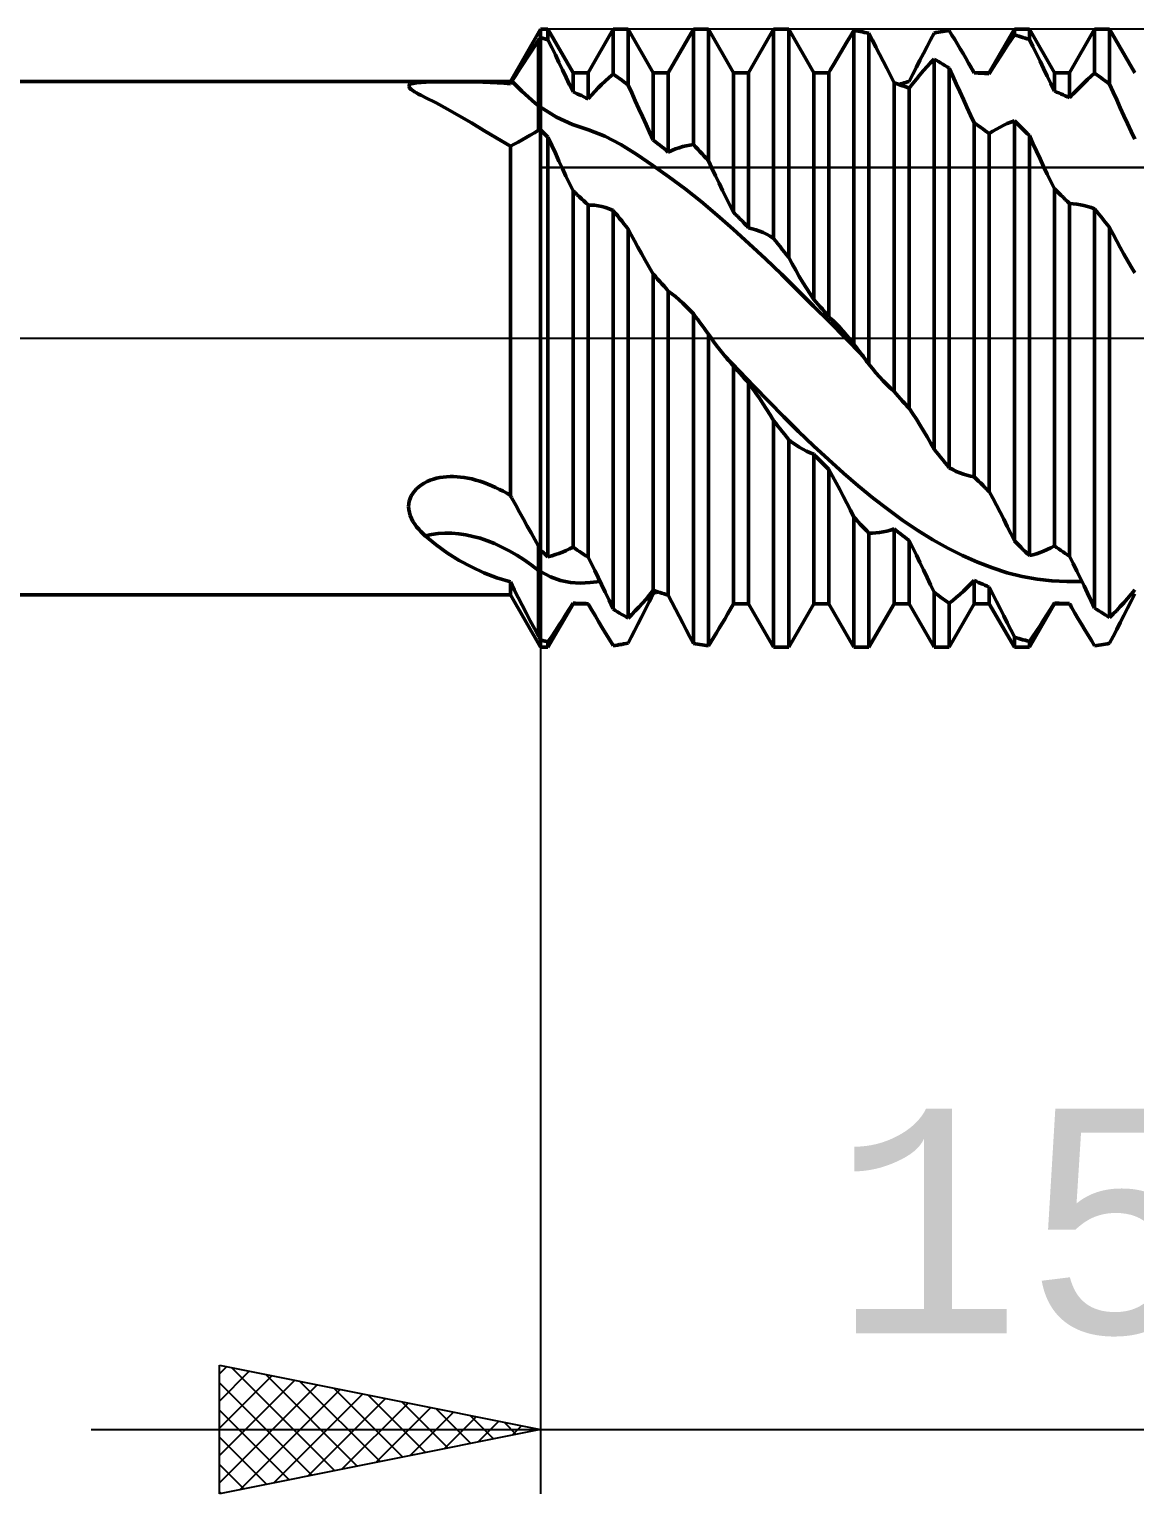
# Model space of a CAD drawing. Header units: millimetres. Extents: x -91 to 129, y -52 to 74.
# Drawn here: x 26.04 to 43.26, y -18 to 4.81 of the extents above; entities that cross this region are included whole.
import ezdxf
from ezdxf.enums import TextEntityAlignment as Align

# ---------------------------------------------------------------- set-up
doc = ezdxf.new("R2010")
doc.units = ezdxf.units.MM
doc.header["$LTSCALE"] = 7.4
doc.linetypes.add('LONGDASH_DASH', pattern=[0.85, 0.4, -0.2, 0.05, -0.2])
for name, color, linetype in [('1', 4, 'CONTINUOUS'), ('2', 7, 'CONTINUOUS'), ('4', 2, 'LONGDASH_DASH'), ('CUT', 1, 'CONTINUOUS'), ('NOCUT', 7, 'CONTINUOUS'), ('SK4', 2, 'LONGDASH_DASH')]:
    doc.layers.add(name, color=color, linetype=linetype)
doc.styles.get("Standard").update_dxf_attribs({"font": 'Monospac821 BT'})

msp = doc.modelspace()

# ---------------------------------------------------------------- linework, layer by layer
at = {"layer": '1', "color": 4, "linetype": 'CONTINUOUS', "lineweight": 50}
for p, q in [((33.531, 4), (34, 4.812)), ((34, 4.812), (34.117, 4.812)), ((34, 4.683), (34, 4.812)), ((34, 4.683), (34, 4.812)), ((34.508, 4.136), (34.117, 4.812)), ((34.117, 4.647), (34.117, 4.812)), ((34.742, 4.136), (35.133, 4.812)), ((35.133, 4.812), (35.367, 4.812)), ((35.133, 4.114), (35.133, 4.812)), ((35.758, 4.136), (35.367, 4.812)), ((35.367, 3.943), (35.367, 4.812)), ((35.992, 4.136), (36.383, 4.812)), ((36.383, 4.812), (36.617, 4.812)), ((36.383, 3.016), (36.383, 4.812)), ((37.008, 4.136), (36.617, 4.812)), ((36.617, 2.765), (36.617, 4.812)), ((37.242, 4.136), (37.633, 4.812)), ((37.633, 4.812), (37.867, 4.812)), ((37.633, 1.555), (37.633, 4.812)), ((38.258, 4.136), (37.867, 4.812)), ((37.867, 1.255), (37.867, 4.812)), ((38.831, 4.707), (38.883, 4.791)), ((38.916, 4.786), (38.883, 4.791)), ((38.883, -0.091), (38.883, 4.791)), ((40.334, 4.788), (40.367, 4.792)), ((40.41, 4.723), (40.367, 4.792)), ((40.992, 4.136), (41.383, 4.812)), ((41.383, 4.812), (41.617, 4.812)), ((41.383, 4.724), (41.383, 4.812)), ((42.008, 4.136), (41.617, 4.812)), ((41.617, 4.654), (41.617, 4.812)), ((42.242, 4.136), (42.633, 4.812)), ((42.633, 4.812), (42.867, 4.812)), ((42.633, 4.127), (42.633, 4.812)), ((43.258, 4.136), (42.867, 4.812)), ((42.867, 3.957), (42.867, 4.812)), ((33.913, 4.555), (33.971, 4.643)), ((33.971, 4.643), (33.975, 4.649)), ((33.971, 3.239), (33.971, 4.643)), ((33.975, 4.649), (33.98, 4.654)), ((33.98, 4.654), (33.984, 4.66)), ((33.984, 4.66), (33.988, 4.666)), ((33.988, 4.666), (33.992, 4.672)), ((33.992, 4.672), (33.996, 4.677)), ((33.996, 4.677), (34, 4.683)), ((34.017, 4.678), (34, 4.683)), ((34, 4.528), (34, 4.683)), ((34, 4.528), (34, 4.683)), ((34.034, 4.673), (34.017, 4.678)), ((34.05, 4.668), (34.034, 4.673)), ((34.067, 4.663), (34.05, 4.668)), ((34.084, 4.658), (34.067, 4.663)), ((34.101, 4.652), (34.084, 4.658)), ((34.117, 4.647), (34.101, 4.652)), ((34.175, 4.53), (34.117, 4.647)), ((38.727, 4.535), (38.779, 4.622)), ((38.779, 4.622), (38.831, 4.707)), ((38.95, 4.781), (38.916, 4.786)), ((38.983, 4.776), (38.95, 4.781)), ((39.017, 4.77), (38.983, 4.776)), ((39.05, 4.764), (39.017, 4.77)), ((39.084, 4.758), (39.05, 4.764)), ((39.117, 4.751), (39.084, 4.758)), ((39.172, 4.644), (39.117, 4.751)), ((39.117, -0.405), (39.117, 4.751)), ((39.227, 4.536), (39.172, 4.644)), ((40.023, 4.543), (40.078, 4.649)), ((40.078, 4.649), (40.133, 4.753)), ((40.133, 4.753), (40.166, 4.76)), ((40.166, 4.76), (40.2, 4.766)), ((40.2, 4.766), (40.233, 4.772)), ((40.233, 4.772), (40.267, 4.778)), ((40.267, 4.778), (40.3, 4.783)), ((40.3, 4.783), (40.334, 4.788)), ((40.453, 4.653), (40.41, 4.723)), ((40.496, 4.582), (40.453, 4.653)), ((40.539, 4.51), (40.496, 4.582)), ((41.273, 4.56), (41.328, 4.643)), ((41.328, 4.643), (41.383, 4.724)), ((41.416, 4.715), (41.383, 4.724)), ((41.45, 4.706), (41.416, 4.715)), ((41.483, 4.696), (41.45, 4.706)), ((41.517, 4.686), (41.483, 4.696)), ((41.55, 4.676), (41.517, 4.686)), ((41.584, 4.665), (41.55, 4.676)), ((41.617, 4.654), (41.584, 4.665)), ((41.672, 4.542), (41.617, 4.654)), ((33.735, 4.282), (33.795, 4.374)), ((33.795, 4.374), (33.855, 4.465)), ((33.855, 4.465), (33.913, 4.555)), ((34, 4.373), (34, 4.528)), ((34, 4.373), (34, 4.528)), ((34, 4.217), (34, 4.373)), ((34, 4.217), (34, 4.373)), ((34.232, 4.413), (34.175, 4.53)), ((34.288, 4.296), (34.232, 4.413)), ((38.568, 4.267), (38.621, 4.358)), ((38.621, 4.358), (38.674, 4.447)), ((38.674, 4.447), (38.727, 4.535)), ((39.283, 4.427), (39.227, 4.536)), ((39.339, 4.316), (39.283, 4.427)), ((39.912, 4.329), (39.968, 4.437)), ((39.968, 4.437), (40.023, 4.543)), ((40.078, 4.291), (40.133, 4.349)), ((40.166, 4.329), (40.133, 4.349)), ((40.133, -1.728), (40.133, 4.349)), ((40.583, 4.437), (40.539, 4.51)), ((40.627, 4.362), (40.583, 4.437)), ((40.671, 4.286), (40.627, 4.362)), ((41.106, 4.3), (41.162, 4.389)), ((41.162, 4.389), (41.217, 4.475)), ((41.217, 4.475), (41.273, 4.56)), ((41.727, 4.429), (41.672, 4.542)), ((41.783, 4.314), (41.727, 4.429)), ((33.615, 4.096), (33.675, 4.189)), ((33.675, 4.189), (33.735, 4.282)), ((34, 4.062), (34, 4.217)), ((34, 4.062), (34, 4.217)), ((34.344, 4.18), (34.288, 4.296)), ((34.4, 4.063), (34.344, 4.18)), ((34.508, 4.136), (34.742, 4.136)), ((34.508, 3.838), (34.508, 4.136)), ((34.742, 3.73), (34.742, 4.136)), ((35.068, 4.059), (35.133, 4.114)), ((35.166, 4.091), (35.133, 4.114)), ((35.758, 4.136), (35.992, 4.136)), ((35.758, 3.086), (35.758, 4.136)), ((35.992, 2.9), (35.992, 4.136)), ((37.008, 4.136), (37.242, 4.136)), ((37.008, 1.963), (37.008, 4.136)), ((37.242, 1.721), (37.242, 4.136)), ((38.258, 4.136), (38.492, 4.136)), ((38.258, 0.603), (38.258, 4.136)), ((38.492, 4.136), (38.515, 4.174)), ((38.492, 0.335), (38.492, 4.136)), ((38.515, 4.174), (38.568, 4.267)), ((39.395, 4.204), (39.339, 4.316)), ((39.451, 4.091), (39.395, 4.204)), ((39.742, 4), (39.799, 4.111)), ((39.799, 4.111), (39.856, 4.22)), ((39.856, 4.22), (39.912, 4.329)), ((39.912, 4.104), (39.968, 4.169)), ((39.968, 4.169), (40.023, 4.231)), ((40.023, 4.231), (40.078, 4.291)), ((40.2, 4.31), (40.166, 4.329)), ((40.233, 4.289), (40.2, 4.31)), ((40.267, 4.269), (40.233, 4.289)), ((40.3, 4.248), (40.267, 4.269)), ((40.334, 4.227), (40.3, 4.248)), ((40.367, 4.205), (40.334, 4.227)), ((40.422, 4.084), (40.367, 4.205)), ((40.367, -2.017), (40.367, 4.205)), ((40.683, 4.265), (40.671, 4.286)), ((40.758, 4.136), (40.671, 4.286)), ((40.695, 4.243), (40.683, 4.265)), ((40.708, 4.222), (40.695, 4.243)), ((40.72, 4.2), (40.708, 4.222)), ((40.733, 4.178), (40.72, 4.2)), ((40.745, 4.156), (40.733, 4.178)), ((40.758, 4.134), (40.745, 4.156)), ((40.758, 4.136), (40.992, 4.136)), ((40.758, 4.134), (40.758, 4.136)), ((40.791, 4.133), (40.758, 4.134)), ((40.825, 4.131), (40.791, 4.133)), ((40.858, 4.129), (40.825, 4.131)), ((40.892, 4.127), (40.858, 4.129)), ((40.925, 4.124), (40.892, 4.127)), ((40.959, 4.121), (40.925, 4.124)), ((40.992, 4.118), (40.959, 4.121)), ((40.992, 4.118), (41.049, 4.21)), ((40.992, 4.118), (40.992, 4.136)), ((41.049, 4.21), (41.106, 4.3)), ((41.838, 4.199), (41.783, 4.314)), ((41.895, 4.083), (41.838, 4.199)), ((42.008, 4.136), (42.242, 4.136)), ((42.008, 3.849), (42.008, 4.136)), ((42.242, 3.742), (42.242, 4.136)), ((42.578, 4.08), (42.633, 4.127)), ((42.666, 4.104), (42.633, 4.127)), ((10, 4), (33.531, 4)), ((31.947, 3.927), (31.949, 3.936)), ((31.949, 3.916), (31.947, 3.927)), ((31.949, 3.936), (31.955, 3.944)), ((31.955, 3.905), (31.949, 3.916)), ((31.955, 3.944), (31.964, 3.952)), ((31.968, 3.89), (31.955, 3.905)), ((31.964, 3.952), (31.978, 3.958)), ((31.987, 3.874), (31.968, 3.89)), ((31.978, 3.958), (31.995, 3.965)), ((31.995, 3.965), (32.016, 3.97)), ((32.016, 3.97), (32.041, 3.975)), ((32.041, 3.975), (32.07, 3.979)), ((32.07, 3.979), (32.101, 3.982)), ((32.101, 3.982), (32.136, 3.985)), ((32.136, 3.985), (32.174, 3.988)), ((32.174, 3.988), (32.213, 3.99)), ((32.213, 3.99), (32.255, 3.991)), ((32.255, 3.991), (32.298, 3.993)), ((32.298, 3.993), (32.343, 3.994)), ((32.343, 3.994), (32.389, 3.994)), ((32.389, 3.994), (32.435, 3.995)), ((32.435, 3.995), (32.482, 3.995)), ((32.482, 3.995), (32.53, 3.996)), ((32.53, 3.996), (32.578, 3.996)), ((32.578, 3.996), (32.626, 3.996)), ((32.675, 3.996), (32.626, 3.996)), ((32.724, 3.996), (32.675, 3.996)), ((32.775, 3.995), (32.724, 3.996)), ((32.827, 3.995), (32.775, 3.995)), ((32.88, 3.994), (32.827, 3.995)), ((32.934, 3.994), (32.88, 3.994)), ((32.99, 3.993), (32.934, 3.994)), ((33.046, 3.991), (32.99, 3.993)), ((33.104, 3.99), (33.046, 3.991)), ((33.16, 3.988), (33.104, 3.99)), ((33.216, 3.985), (33.16, 3.988)), ((33.271, 3.983), (33.216, 3.985)), ((33.325, 3.98), (33.271, 3.983)), ((33.378, 3.976), (33.325, 3.98)), ((33.43, 3.973), (33.378, 3.976)), ((33.481, 3.968), (33.43, 3.973)), ((33.531, 3.964), (33.481, 3.968)), ((33.531, 3.964), (33.531, 4)), ((33.531, 3.964), (33.535, 3.969)), ((33.535, 3.969), (33.538, 3.975)), ((33.538, 3.975), (33.542, 3.98)), ((33.542, 3.98), (33.545, 3.985)), ((33.545, 3.985), (33.548, 3.991)), ((33.548, 3.991), (33.552, 3.996)), ((33.552, 3.996), (33.555, 4.002)), ((33.555, 4.002), (33.615, 4.096)), ((34, 3.907), (34, 4.062)), ((34, 3.907), (34, 4.062)), ((34, 3.752), (34, 3.907)), ((34, 3.752), (34, 3.907)), ((34.455, 3.948), (34.4, 4.063)), ((34.508, 3.838), (34.455, 3.948)), ((34.845, 3.843), (34.898, 3.898)), ((34.898, 3.898), (34.952, 3.951)), ((34.952, 3.951), (35.008, 4.005)), ((35.008, 4.005), (35.068, 4.059)), ((35.2, 4.067), (35.166, 4.091)), ((35.233, 4.043), (35.2, 4.067)), ((35.267, 4.018), (35.233, 4.043)), ((35.3, 3.994), (35.267, 4.018)), ((35.334, 3.968), (35.3, 3.994)), ((35.367, 3.943), (35.334, 3.968)), ((35.422, 3.82), (35.367, 3.943)), ((39.508, 3.978), (39.451, 4.091)), ((39.541, 3.967), (39.508, 3.978)), ((39.508, -0.829), (39.508, 3.978)), ((39.575, 3.956), (39.541, 3.967)), ((39.608, 3.944), (39.575, 3.956)), ((39.588, 3.951), (39.613, 3.96)), ((39.642, 3.933), (39.608, 3.944)), ((39.613, 3.96), (39.639, 3.969)), ((39.639, 3.969), (39.665, 3.977)), ((39.675, 3.92), (39.642, 3.933)), ((39.665, 3.977), (39.691, 3.985)), ((39.709, 3.908), (39.675, 3.92)), ((39.691, 3.985), (39.716, 3.993)), ((39.742, 3.895), (39.709, 3.908)), ((39.716, 3.993), (39.742, 4)), ((39.742, 3.895), (39.799, 3.967)), ((39.742, -1.092), (39.742, 3.895)), ((39.799, 3.967), (39.856, 4.037)), ((39.856, 4.037), (39.912, 4.104)), ((40.477, 3.962), (40.422, 4.084)), ((40.533, 3.841), (40.477, 3.962)), ((41.951, 3.966), (41.895, 4.083)), ((42.008, 3.849), (41.951, 3.966)), ((42.356, 3.865), (42.412, 3.922)), ((42.412, 3.922), (42.468, 3.977)), ((42.468, 3.977), (42.523, 4.03)), ((42.523, 4.03), (42.578, 4.08)), ((42.7, 4.08), (42.666, 4.104)), ((42.733, 4.056), (42.7, 4.08)), ((42.767, 4.032), (42.733, 4.056)), ((42.8, 4.007), (42.767, 4.032)), ((42.834, 3.982), (42.8, 4.007)), ((42.867, 3.957), (42.834, 3.982)), ((42.922, 3.834), (42.867, 3.957)), ((32.01, 3.857), (31.987, 3.874)), ((32.037, 3.839), (32.01, 3.857)), ((32.068, 3.821), (32.037, 3.839)), ((32.1, 3.803), (32.068, 3.821)), ((32.135, 3.786), (32.1, 3.803)), ((32.17, 3.768), (32.135, 3.786)), ((32.205, 3.751), (32.17, 3.768)), ((32.375, 3.666), (32.205, 3.751)), ((32.551, 3.57), (32.375, 3.666)), ((34, 3.597), (34, 3.752)), ((34, 3.597), (34, 3.752)), ((34.541, 3.823), (34.508, 3.838)), ((34.574, 3.808), (34.541, 3.823)), ((34.608, 3.793), (34.574, 3.808)), ((34.641, 3.778), (34.608, 3.793)), ((34.675, 3.762), (34.641, 3.778)), ((34.708, 3.746), (34.675, 3.762)), ((34.742, 3.73), (34.708, 3.746)), ((34.742, 3.73), (34.793, 3.787)), ((34.793, 3.787), (34.845, 3.843)), ((35.478, 3.697), (35.422, 3.82)), ((35.533, 3.574), (35.478, 3.697)), ((40.589, 3.719), (40.533, 3.841)), ((40.645, 3.597), (40.589, 3.719)), ((42.041, 3.834), (42.008, 3.849)), ((42.075, 3.82), (42.041, 3.834)), ((42.108, 3.805), (42.075, 3.82)), ((42.142, 3.789), (42.108, 3.805)), ((42.175, 3.774), (42.142, 3.789)), ((42.209, 3.758), (42.175, 3.774)), ((42.242, 3.742), (42.209, 3.758)), ((42.242, 3.742), (42.299, 3.804)), ((42.299, 3.804), (42.356, 3.865)), ((42.977, 3.712), (42.922, 3.834)), ((43.033, 3.589), (42.977, 3.712)), ((32.734, 3.466), (32.551, 3.57)), ((32.924, 3.355), (32.734, 3.466)), ((33.976, 3.614), (33.971, 3.618)), ((33.981, 3.61), (33.976, 3.614)), ((33.986, 3.607), (33.981, 3.61)), ((33.99, 3.603), (33.986, 3.607)), ((33.995, 3.6), (33.99, 3.603)), ((34, 3.597), (33.995, 3.6)), ((34.249, 3.441), (34, 3.597)), ((34, 3.539), (34, 3.597)), ((34, 3.539), (34, 3.597)), ((34, 3.48), (34, 3.539)), ((34, 3.481), (34, 3.539)), ((34, 3.422), (34, 3.481)), ((34, 3.422), (34, 3.48)), ((34, 3.363), (34, 3.422)), ((34, 3.363), (34, 3.422)), ((34.499, 3.328), (34.249, 3.441)), ((35.589, 3.451), (35.533, 3.574)), ((35.645, 3.329), (35.589, 3.451)), ((40.701, 3.475), (40.645, 3.597)), ((40.758, 3.353), (40.701, 3.475)), ((43.089, 3.466), (43.033, 3.589)), ((43.145, 3.344), (43.089, 3.466)), ((33.12, 3.237), (32.924, 3.355)), ((33.323, 3.115), (33.12, 3.237)), ((33.842, 3.162), (33.907, 3.2)), ((33.907, 3.2), (33.971, 3.239)), ((33.971, 3.239), (33.975, 3.24)), ((33.975, 3.24), (33.98, 3.241)), ((33.98, 3.241), (33.984, 3.242)), ((33.984, 3.242), (33.988, 3.243)), ((33.988, 3.243), (33.992, 3.244)), ((33.992, 3.244), (33.996, 3.245)), ((33.996, 3.245), (34, 3.245)), ((34, 3.304), (34, 3.363)), ((34, 3.304), (34, 3.363)), ((34, 3.245), (34, 3.304)), ((34, 3.245), (34, 3.304)), ((34.017, 3.229), (34, 3.245)), ((34, -4.812), (34, 3.245)), ((34.034, 3.213), (34.017, 3.229)), ((34.05, 3.197), (34.034, 3.213)), ((34.067, 3.18), (34.05, 3.197)), ((34.749, 3.244), (34.499, 3.328)), ((35.001, 3.146), (34.749, 3.244)), ((35.701, 3.207), (35.645, 3.329)), ((35.758, 3.086), (35.701, 3.207)), ((40.791, 3.33), (40.758, 3.353)), ((40.758, -2.162), (40.758, 3.353)), ((40.825, 3.307), (40.791, 3.33)), ((40.858, 3.284), (40.825, 3.307)), ((40.892, 3.26), (40.858, 3.284)), ((40.925, 3.236), (40.892, 3.26)), ((40.959, 3.212), (40.925, 3.236)), ((40.992, 3.187), (40.959, 3.212)), ((40.992, 3.187), (41.049, 3.224)), ((41.049, 3.224), (41.106, 3.258)), ((41.106, 3.258), (41.162, 3.289)), ((41.162, 3.289), (41.217, 3.318)), ((41.217, 3.318), (41.273, 3.343)), ((41.273, 3.343), (41.328, 3.365)), ((41.328, 3.365), (41.383, 3.385)), ((41.416, 3.353), (41.383, 3.385)), ((41.383, -3.156), (41.383, 3.385)), ((41.45, 3.321), (41.416, 3.353)), ((41.483, 3.288), (41.45, 3.321)), ((41.517, 3.255), (41.483, 3.288)), ((41.55, 3.222), (41.517, 3.255)), ((41.584, 3.188), (41.55, 3.222)), ((43.201, 3.222), (43.145, 3.344)), ((43.258, 3.101), (43.201, 3.222)), ((33.531, 2.989), (33.323, 3.115)), ((33.531, 2.989), (33.592, 3.022)), ((33.531, -2.449), (33.531, 2.989)), ((33.592, 3.022), (33.654, 3.055)), ((33.654, 3.055), (33.716, 3.09)), ((33.716, 3.09), (33.779, 3.125)), ((33.779, 3.125), (33.842, 3.162)), ((34.084, 3.164), (34.067, 3.18)), ((34.1, 3.147), (34.084, 3.164)), ((34.117, 3.131), (34.1, 3.147)), ((34.176, 3.004), (34.117, 3.131)), ((34.117, -3.406), (34.117, 3.131)), ((34.233, 2.881), (34.176, 3.004)), ((35.252, 3.015), (35.001, 3.146)), ((35.502, 2.861), (35.252, 3.015)), ((35.791, 3.06), (35.758, 3.086)), ((35.825, 3.034), (35.791, 3.06)), ((35.858, 3.008), (35.825, 3.034)), ((35.892, 2.981), (35.858, 3.008)), ((35.925, 2.954), (35.892, 2.981)), ((36.105, 2.948), (36.161, 2.967)), ((36.161, 2.967), (36.217, 2.984)), ((36.217, 2.984), (36.272, 2.997)), ((36.272, 2.997), (36.328, 3.008)), ((36.328, 3.008), (36.383, 3.016)), ((36.416, 2.981), (36.383, 3.016)), ((36.45, 2.945), (36.416, 2.981)), ((40.992, -2.387), (40.992, 3.187)), ((41.617, 3.155), (41.584, 3.188)), ((41.672, 3.034), (41.617, 3.155)), ((41.617, -3.387), (41.617, 3.155)), ((41.727, 2.913), (41.672, 3.034)), ((34.288, 2.76), (34.233, 2.881)), ((34.344, 2.642), (34.288, 2.76)), ((35.752, 2.692), (35.502, 2.861)), ((35.959, 2.927), (35.925, 2.954)), ((35.992, 2.9), (35.959, 2.927)), ((35.992, 2.9), (36.049, 2.925)), ((36.049, 2.925), (36.105, 2.948)), ((36.483, 2.91), (36.45, 2.945)), ((36.517, 2.874), (36.483, 2.91)), ((36.55, 2.838), (36.517, 2.874)), ((36.584, 2.802), (36.55, 2.838)), ((36.617, 2.765), (36.584, 2.802)), ((36.672, 2.647), (36.617, 2.765)), ((41.783, 2.794), (41.727, 2.913)), ((41.839, 2.675), (41.783, 2.794)), ((34.398, 2.526), (34.344, 2.642)), ((34.453, 2.411), (34.398, 2.526)), ((36.002, 2.515), (35.752, 2.692)), ((36.253, 2.329), (36.002, 2.515)), ((36.727, 2.53), (36.672, 2.647)), ((36.783, 2.414), (36.727, 2.53)), ((41.895, 2.557), (41.839, 2.675)), ((41.951, 2.441), (41.895, 2.557)), ((34.508, 2.298), (34.453, 2.411)), ((34.541, 2.267), (34.508, 2.298)), ((34.508, -3.254), (34.508, 2.298)), ((36.503, 2.13), (36.253, 2.329)), ((36.838, 2.299), (36.783, 2.414)), ((36.895, 2.186), (36.838, 2.299)), ((42.008, 2.325), (41.951, 2.441)), ((42.041, 2.293), (42.008, 2.325)), ((42.008, -3.235), (42.008, 2.325)), ((42.075, 2.261), (42.041, 2.293)), ((34.574, 2.235), (34.541, 2.267)), ((34.608, 2.203), (34.574, 2.235)), ((34.641, 2.171), (34.608, 2.203)), ((34.675, 2.139), (34.641, 2.171)), ((34.709, 2.107), (34.675, 2.139)), ((34.742, 2.075), (34.709, 2.107)), ((34.742, -3.412), (34.742, 2.075)), ((34.792, 2.074), (34.742, 2.074)), ((34.844, 2.07), (34.792, 2.074)), ((34.898, 2.063), (34.844, 2.07)), ((34.954, 2.051), (34.898, 2.063)), ((36.754, 1.919), (36.503, 2.13)), ((36.951, 2.074), (36.895, 2.186)), ((37.008, 1.963), (36.951, 2.074)), ((42.108, 2.229), (42.075, 2.261)), ((42.142, 2.196), (42.108, 2.229)), ((42.175, 2.163), (42.142, 2.196)), ((42.209, 2.13), (42.175, 2.163)), ((42.242, 2.097), (42.209, 2.13)), ((42.299, 2.095), (42.242, 2.097)), ((42.242, -3.396), (42.242, 2.097)), ((42.356, 2.089), (42.299, 2.095)), ((42.412, 2.08), (42.356, 2.089)), ((42.467, 2.068), (42.412, 2.08)), ((42.523, 2.053), (42.467, 2.068)), ((42.578, 2.036), (42.523, 2.053)), ((35.012, 2.036), (34.954, 2.051)), ((35.072, 2.016), (35.012, 2.036)), ((35.133, 1.991), (35.072, 2.016)), ((35.166, 1.95), (35.133, 1.991)), ((35.133, -4.218), (35.133, 1.991)), ((35.2, 1.909), (35.166, 1.95)), ((35.233, 1.867), (35.2, 1.909)), ((35.267, 1.826), (35.233, 1.867)), ((35.3, 1.784), (35.267, 1.826)), ((37.004, 1.699), (36.754, 1.919)), ((37.041, 1.929), (37.008, 1.963)), ((37.075, 1.895), (37.041, 1.929)), ((37.108, 1.86), (37.075, 1.895)), ((37.142, 1.826), (37.108, 1.86)), ((37.175, 1.791), (37.142, 1.826)), ((42.633, 2.015), (42.578, 2.036)), ((42.666, 1.974), (42.633, 2.015)), ((42.633, -4.206), (42.633, 2.015)), ((42.7, 1.933), (42.666, 1.974)), ((42.733, 1.892), (42.7, 1.933)), ((42.767, 1.851), (42.733, 1.892)), ((42.8, 1.809), (42.767, 1.851)), ((35.334, 1.742), (35.3, 1.784)), ((35.367, 1.7), (35.334, 1.742)), ((35.415, 1.608), (35.367, 1.7)), ((35.367, -4.36), (35.367, 1.7)), ((35.464, 1.515), (35.415, 1.608)), ((37.254, 1.472), (37.004, 1.699)), ((37.209, 1.756), (37.175, 1.791)), ((37.242, 1.721), (37.209, 1.756)), ((37.299, 1.706), (37.242, 1.721)), ((37.356, 1.689), (37.299, 1.706)), ((37.412, 1.668), (37.356, 1.689)), ((37.468, 1.644), (37.412, 1.668)), ((37.523, 1.618), (37.468, 1.644)), ((37.578, 1.588), (37.523, 1.618)), ((42.834, 1.767), (42.8, 1.809)), ((42.867, 1.726), (42.834, 1.767)), ((42.922, 1.619), (42.867, 1.726)), ((42.867, -4.35), (42.867, 1.726)), ((42.977, 1.514), (42.922, 1.619)), ((35.516, 1.418), (35.464, 1.515)), ((35.572, 1.317), (35.516, 1.418)), ((37.505, 1.236), (37.254, 1.472)), ((37.633, 1.555), (37.578, 1.588)), ((37.666, 1.513), (37.633, 1.555)), ((37.7, 1.47), (37.666, 1.513)), ((37.733, 1.427), (37.7, 1.47)), ((37.767, 1.384), (37.733, 1.427)), ((37.8, 1.341), (37.767, 1.384)), ((43.033, 1.411), (42.977, 1.514)), ((43.089, 1.31), (43.033, 1.411)), ((35.631, 1.213), (35.572, 1.317)), ((35.693, 1.106), (35.631, 1.213)), ((37.755, 0.995), (37.505, 1.236)), ((37.834, 1.298), (37.8, 1.341)), ((37.867, 1.255), (37.834, 1.298)), ((37.922, 1.156), (37.867, 1.255)), ((37.977, 1.058), (37.922, 1.156)), ((43.145, 1.211), (43.089, 1.31)), ((43.201, 1.114), (43.145, 1.211)), ((35.758, 0.997), (35.693, 1.106)), ((35.791, 0.96), (35.758, 0.997)), ((35.758, -3.927), (35.758, 0.997)), ((35.825, 0.922), (35.791, 0.96)), ((35.858, 0.885), (35.825, 0.922)), ((38.006, 0.749), (37.755, 0.995)), ((38.033, 0.963), (37.977, 1.058)), ((38.089, 0.869), (38.033, 0.963)), ((43.258, 1.019), (43.201, 1.114)), ((35.892, 0.847), (35.858, 0.885)), ((35.925, 0.809), (35.892, 0.847)), ((35.959, 0.772), (35.925, 0.809)), ((35.992, 0.734), (35.959, 0.772)), ((36.049, 0.692), (35.992, 0.734)), ((35.992, -4.003), (35.992, 0.734)), ((36.105, 0.647), (36.049, 0.692)), ((38.256, 0.5), (38.006, 0.749)), ((38.145, 0.778), (38.089, 0.869)), ((38.201, 0.689), (38.145, 0.778)), ((38.258, 0.603), (38.201, 0.689)), ((36.161, 0.599), (36.105, 0.647)), ((36.217, 0.548), (36.161, 0.599)), ((36.272, 0.494), (36.217, 0.548)), ((36.328, 0.438), (36.272, 0.494)), ((38.506, 0.248), (38.256, 0.5)), ((38.291, 0.565), (38.258, 0.603)), ((38.325, 0.527), (38.291, 0.565)), ((38.358, 0.488), (38.325, 0.527)), ((38.392, 0.45), (38.358, 0.488)), ((36.383, 0.378), (36.328, 0.438)), ((36.416, 0.333), (36.383, 0.378)), ((36.383, -4.755), (36.383, 0.378)), ((36.45, 0.289), (36.416, 0.333)), ((36.483, 0.244), (36.45, 0.289)), ((36.517, 0.199), (36.483, 0.244)), ((38.425, 0.412), (38.392, 0.45)), ((38.459, 0.373), (38.425, 0.412)), ((38.492, 0.335), (38.459, 0.373)), ((38.549, 0.282), (38.492, 0.335)), ((38.757, -0.005), (38.506, 0.248)), ((38.606, 0.226), (38.549, 0.282)), ((36.55, 0.154), (36.517, 0.199)), ((36.584, 0.109), (36.55, 0.154)), ((36.617, 0.064), (36.584, 0.109)), ((36.657, 0.006), (36.617, 0.064)), ((36.617, -4.793), (36.617, 0.064)), ((36.698, -0.051), (36.657, 0.006)), ((38.662, 0.168), (38.606, 0.226)), ((38.717, 0.107), (38.662, 0.168)), ((38.773, 0.043), (38.717, 0.107)), ((38.828, -0.023), (38.773, 0.043)), ((36.738, -0.106), (36.698, -0.051)), ((36.779, -0.16), (36.738, -0.106)), ((36.82, -0.212), (36.779, -0.16)), ((36.861, -0.263), (36.82, -0.212)), ((39.007, -0.258), (38.757, -0.005)), ((38.883, -0.091), (38.828, -0.023)), ((38.903, -0.119), (38.883, -0.091)), ((38.924, -0.147), (38.903, -0.119)), ((38.945, -0.174), (38.924, -0.147)), ((38.965, -0.202), (38.945, -0.174)), ((38.986, -0.23), (38.965, -0.202)), ((36.885, -0.292), (36.861, -0.263)), ((37.094, -0.507), (36.861, -0.263)), ((36.91, -0.321), (36.885, -0.292)), ((36.934, -0.35), (36.91, -0.321)), ((36.959, -0.377), (36.934, -0.35)), ((36.983, -0.405), (36.959, -0.377)), ((37.008, -0.431), (36.983, -0.405)), ((37.041, -0.47), (37.008, -0.431)), ((37.008, -4.136), (37.008, -0.431)), ((39.007, -0.257), (38.986, -0.23)), ((39.025, -0.282), (39.007, -0.257)), ((39.044, -0.307), (39.025, -0.282)), ((39.062, -0.331), (39.044, -0.307)), ((39.08, -0.356), (39.062, -0.331)), ((39.099, -0.381), (39.08, -0.356)), ((39.117, -0.405), (39.099, -0.381)), ((39.172, -0.474), (39.117, -0.405)), ((37.075, -0.508), (37.041, -0.47)), ((37.108, -0.546), (37.075, -0.508)), ((37.326, -0.749), (37.094, -0.507)), ((37.142, -0.584), (37.108, -0.546)), ((37.175, -0.623), (37.142, -0.584)), ((37.209, -0.661), (37.175, -0.623)), ((37.242, -0.699), (37.209, -0.661)), ((39.227, -0.54), (39.172, -0.474)), ((39.283, -0.604), (39.227, -0.54)), ((39.339, -0.664), (39.283, -0.604)), ((39.395, -0.722), (39.339, -0.664)), ((37.299, -0.775), (37.242, -0.699)), ((37.242, -4.136), (37.242, -0.699)), ((37.356, -0.854), (37.299, -0.775)), ((37.558, -0.988), (37.326, -0.749)), ((37.412, -0.935), (37.356, -0.854)), ((39.451, -0.777), (39.395, -0.722)), ((39.508, -0.829), (39.451, -0.777)), ((39.541, -0.867), (39.508, -0.829)), ((39.575, -0.905), (39.541, -0.867)), ((39.608, -0.942), (39.575, -0.905)), ((37.467, -1.019), (37.412, -0.935)), ((37.523, -1.104), (37.467, -1.019)), ((37.578, -1.192), (37.523, -1.104)), ((37.79, -1.223), (37.558, -0.988)), ((39.642, -0.98), (39.608, -0.942)), ((39.675, -1.017), (39.642, -0.98)), ((39.709, -1.055), (39.675, -1.017)), ((39.742, -1.092), (39.709, -1.055)), ((39.799, -1.177), (39.742, -1.092)), ((37.633, -1.282), (37.578, -1.192)), ((37.666, -1.325), (37.633, -1.282)), ((37.633, -4.812), (37.633, -1.282)), ((37.7, -1.368), (37.666, -1.325)), ((37.733, -1.411), (37.7, -1.368)), ((38.022, -1.452), (37.79, -1.223)), ((39.856, -1.263), (39.799, -1.177)), ((39.912, -1.352), (39.856, -1.263)), ((39.968, -1.443), (39.912, -1.352)), ((37.767, -1.454), (37.733, -1.411)), ((37.8, -1.496), (37.767, -1.454)), ((37.834, -1.539), (37.8, -1.496)), ((37.867, -1.581), (37.834, -1.539)), ((37.922, -1.623), (37.867, -1.581)), ((37.867, -4.812), (37.867, -1.581)), ((38.255, -1.675), (38.022, -1.452)), ((40.023, -1.536), (39.968, -1.443)), ((40.078, -1.631), (40.023, -1.536)), ((37.977, -1.662), (37.922, -1.623)), ((38.033, -1.697), (37.977, -1.662)), ((38.089, -1.73), (38.033, -1.697)), ((38.145, -1.759), (38.089, -1.73)), ((38.201, -1.786), (38.145, -1.759)), ((38.258, -1.809), (38.201, -1.786)), ((38.487, -1.892), (38.255, -1.675)), ((38.291, -1.843), (38.258, -1.809)), ((38.258, -4.136), (38.258, -1.809)), ((40.133, -1.728), (40.078, -1.631)), ((40.166, -1.769), (40.133, -1.728)), ((40.2, -1.811), (40.166, -1.769)), ((40.233, -1.853), (40.2, -1.811)), ((38.325, -1.878), (38.291, -1.843)), ((38.358, -1.912), (38.325, -1.878)), ((38.392, -1.946), (38.358, -1.912)), ((38.425, -1.98), (38.392, -1.946)), ((38.459, -2.014), (38.425, -1.98)), ((38.492, -2.047), (38.459, -2.014)), ((38.719, -2.1), (38.487, -1.892)), ((38.549, -2.149), (38.492, -2.047)), ((38.492, -4.136), (38.492, -2.047)), ((40.267, -1.894), (40.233, -1.853)), ((40.3, -1.935), (40.267, -1.894)), ((40.334, -1.976), (40.3, -1.935)), ((40.367, -2.017), (40.334, -1.976)), ((40.422, -2.047), (40.367, -2.017)), ((40.477, -2.074), (40.422, -2.047)), ((32.146, -2.283), (32.19, -2.256)), ((32.19, -2.256), (32.236, -2.233)), ((32.236, -2.233), (32.283, -2.213)), ((32.283, -2.213), (32.332, -2.196)), ((32.332, -2.196), (32.383, -2.182)), ((32.383, -2.182), (32.434, -2.171)), ((32.434, -2.171), (32.487, -2.164)), ((32.487, -2.164), (32.539, -2.158)), ((32.539, -2.158), (32.593, -2.156)), ((32.593, -2.156), (32.646, -2.156)), ((32.7, -2.158), (32.646, -2.156)), ((32.755, -2.163), (32.7, -2.158)), ((32.812, -2.17), (32.755, -2.163)), ((32.871, -2.18), (32.812, -2.17)), ((32.931, -2.193), (32.871, -2.18)), ((32.992, -2.209), (32.931, -2.193)), ((33.055, -2.228), (32.992, -2.209)), ((33.118, -2.249), (33.055, -2.228)), ((33.181, -2.273), (33.118, -2.249)), ((33.242, -2.298), (33.181, -2.273)), ((38.606, -2.252), (38.549, -2.149)), ((38.662, -2.356), (38.606, -2.252)), ((38.951, -2.3), (38.719, -2.1)), ((40.533, -2.098), (40.477, -2.074)), ((40.589, -2.119), (40.533, -2.098)), ((40.645, -2.136), (40.589, -2.119)), ((40.701, -2.151), (40.645, -2.136)), ((40.758, -2.162), (40.701, -2.151)), ((40.791, -2.195), (40.758, -2.162)), ((40.825, -2.227), (40.791, -2.195)), ((40.858, -2.26), (40.825, -2.227)), ((40.892, -2.292), (40.858, -2.26)), ((31.957, -2.539), (31.97, -2.498)), ((31.97, -2.498), (31.987, -2.458)), ((31.987, -2.458), (32.01, -2.419)), ((32.01, -2.419), (32.037, -2.381)), ((32.037, -2.381), (32.069, -2.346)), ((32.069, -2.346), (32.106, -2.313)), ((32.106, -2.313), (32.146, -2.283)), ((33.302, -2.326), (33.242, -2.298)), ((33.361, -2.355), (33.302, -2.326)), ((33.419, -2.385), (33.361, -2.355)), ((33.475, -2.416), (33.419, -2.385)), ((33.531, -2.449), (33.475, -2.416)), ((33.535, -2.455), (33.531, -2.449)), ((33.538, -2.461), (33.535, -2.455)), ((33.542, -2.467), (33.538, -2.461)), ((33.545, -2.473), (33.542, -2.467)), ((33.548, -2.479), (33.545, -2.473)), ((33.552, -2.486), (33.548, -2.479)), ((33.555, -2.492), (33.552, -2.486)), ((33.615, -2.602), (33.555, -2.492)), ((38.717, -2.462), (38.662, -2.356)), ((38.773, -2.569), (38.717, -2.462)), ((39.183, -2.49), (38.951, -2.3)), ((39.415, -2.669), (39.183, -2.49)), ((40.925, -2.324), (40.892, -2.292)), ((40.959, -2.356), (40.925, -2.324)), ((40.992, -2.387), (40.959, -2.356)), ((41.049, -2.494), (40.992, -2.387)), ((41.106, -2.601), (41.049, -2.494)), ((31.947, -2.624), (31.95, -2.581)), ((31.95, -2.669), (31.947, -2.624)), ((31.95, -2.581), (31.957, -2.539)), ((31.958, -2.715), (31.95, -2.669)), ((31.972, -2.762), (31.958, -2.715)), ((33.675, -2.712), (33.615, -2.602)), ((33.735, -2.821), (33.675, -2.712)), ((38.828, -2.678), (38.773, -2.569)), ((38.883, -2.787), (38.828, -2.678)), ((39.647, -2.838), (39.415, -2.669)), ((41.162, -2.71), (41.106, -2.601)), ((41.217, -2.82), (41.162, -2.71)), ((31.991, -2.809), (31.972, -2.762)), ((32.014, -2.855), (31.991, -2.809)), ((32.041, -2.898), (32.014, -2.855)), ((32.071, -2.939), (32.041, -2.898)), ((32.103, -2.977), (32.071, -2.939)), ((33.795, -2.928), (33.735, -2.821)), ((33.855, -3.034), (33.795, -2.928)), ((38.916, -2.824), (38.883, -2.787)), ((38.883, -4.812), (38.883, -2.787)), ((38.95, -2.86), (38.916, -2.824)), ((38.983, -2.896), (38.95, -2.86)), ((39.017, -2.932), (38.983, -2.896)), ((39.05, -2.967), (39.017, -2.932)), ((39.88, -2.995), (39.647, -2.838)), ((41.273, -2.931), (41.217, -2.82)), ((41.328, -3.043), (41.273, -2.931)), ((32.137, -3.013), (32.103, -2.977)), ((32.171, -3.047), (32.137, -3.013)), ((32.205, -3.078), (32.171, -3.047)), ((32.375, -3.219), (32.205, -3.078)), ((33.913, -3.138), (33.855, -3.034)), ((33.971, -3.239), (33.913, -3.138)), ((39.084, -3.002), (39.05, -2.967)), ((39.117, -3.037), (39.084, -3.002)), ((39.117, -3.037), (39.172, -3.037)), ((39.117, -4.812), (39.117, -3.037)), ((39.172, -3.037), (39.227, -3.033)), ((39.227, -3.033), (39.283, -3.027)), ((39.283, -3.027), (39.339, -3.017)), ((39.339, -3.017), (39.395, -3.004)), ((39.395, -3.004), (39.451, -2.988)), ((39.451, -2.988), (39.508, -2.969)), ((39.541, -2.996), (39.508, -2.969)), ((39.508, -4.136), (39.508, -2.969)), ((39.575, -3.022), (39.541, -2.996)), ((39.608, -3.049), (39.575, -3.022)), ((39.642, -3.074), (39.608, -3.049)), ((39.675, -3.1), (39.642, -3.074)), ((39.709, -3.126), (39.675, -3.1)), ((39.742, -3.151), (39.709, -3.126)), ((39.799, -3.265), (39.742, -3.151)), ((39.742, -4.136), (39.742, -3.151)), ((40.112, -3.139), (39.88, -2.995)), ((40.344, -3.27), (40.112, -3.139)), ((41.383, -3.156), (41.328, -3.043)), ((41.416, -3.19), (41.383, -3.156)), ((41.45, -3.224), (41.416, -3.19)), ((32.551, -3.347), (32.375, -3.219)), ((32.734, -3.462), (32.551, -3.347)), ((33.975, -3.248), (33.971, -3.239)), ((33.971, -3.618), (33.971, -3.239)), ((33.98, -3.256), (33.975, -3.248)), ((33.984, -3.265), (33.98, -3.256)), ((33.988, -3.274), (33.984, -3.265)), ((33.992, -3.282), (33.988, -3.274)), ((33.996, -3.291), (33.992, -3.282)), ((34, -3.299), (33.996, -3.291)), ((34.017, -3.315), (34, -3.299)), ((34.034, -3.33), (34.017, -3.315)), ((34.05, -3.346), (34.034, -3.33)), ((34.067, -3.361), (34.05, -3.346)), ((34.084, -3.376), (34.067, -3.361)), ((34.101, -3.391), (34.084, -3.376)), ((34.117, -3.406), (34.101, -3.391)), ((34.117, -3.406), (34.175, -3.39)), ((34.175, -3.39), (34.232, -3.372)), ((34.232, -3.372), (34.288, -3.353)), ((34.288, -3.353), (34.344, -3.331)), ((34.344, -3.331), (34.4, -3.307)), ((34.4, -3.307), (34.455, -3.281)), ((34.455, -3.281), (34.508, -3.254)), ((34.541, -3.277), (34.508, -3.254)), ((34.574, -3.301), (34.541, -3.277)), ((34.608, -3.323), (34.574, -3.301)), ((34.641, -3.346), (34.608, -3.323)), ((34.675, -3.368), (34.641, -3.346)), ((34.708, -3.39), (34.675, -3.368)), ((34.742, -3.412), (34.708, -3.39)), ((34.793, -3.515), (34.742, -3.412)), ((39.856, -3.379), (39.799, -3.265)), ((39.912, -3.495), (39.856, -3.379)), ((40.576, -3.387), (40.344, -3.27)), ((40.808, -3.491), (40.576, -3.387)), ((41.483, -3.257), (41.45, -3.224)), ((41.517, -3.29), (41.483, -3.257)), ((41.55, -3.322), (41.517, -3.29)), ((41.584, -3.355), (41.55, -3.322)), ((41.617, -3.387), (41.584, -3.355)), ((41.617, -3.387), (41.672, -3.374)), ((41.672, -3.374), (41.727, -3.359)), ((41.727, -3.359), (41.783, -3.34)), ((41.783, -3.34), (41.838, -3.318)), ((41.838, -3.318), (41.895, -3.294)), ((41.895, -3.294), (41.951, -3.266)), ((41.951, -3.266), (42.008, -3.235)), ((42.041, -3.259), (42.008, -3.235)), ((42.075, -3.283), (42.041, -3.259)), ((42.108, -3.306), (42.075, -3.283)), ((42.142, -3.329), (42.108, -3.306)), ((42.175, -3.352), (42.142, -3.329)), ((42.209, -3.374), (42.175, -3.352)), ((42.242, -3.396), (42.209, -3.374)), ((42.299, -3.511), (42.242, -3.396)), ((32.924, -3.564), (32.734, -3.462)), ((33.12, -3.654), (32.924, -3.564)), ((33.976, -3.62), (33.971, -3.618)), ((33.971, -4.643), (33.971, -3.618)), ((33.981, -3.623), (33.976, -3.62)), ((33.986, -3.626), (33.981, -3.623)), ((33.99, -3.629), (33.986, -3.626)), ((33.995, -3.632), (33.99, -3.629)), ((34, -3.635), (33.995, -3.632)), ((34.155, -3.715), (34, -3.635)), ((34.845, -3.62), (34.793, -3.515)), ((34.898, -3.728), (34.845, -3.62)), ((39.968, -3.61), (39.912, -3.495)), ((40.023, -3.726), (39.968, -3.61)), ((41.04, -3.579), (40.808, -3.491)), ((41.273, -3.653), (41.04, -3.579)), ((42.356, -3.627), (42.299, -3.511)), ((42.412, -3.743), (42.356, -3.627)), ((33.323, -3.731), (33.12, -3.654)), ((33.531, -3.797), (33.323, -3.731)), ((33.592, -3.918), (33.531, -3.797)), ((33.531, -4), (33.531, -3.797)), ((34.31, -3.773), (34.155, -3.715)), ((34.466, -3.807), (34.31, -3.773)), ((34.621, -3.817), (34.466, -3.807)), ((34.621, -3.817), (34.775, -3.807)), ((34.775, -3.807), (34.928, -3.79)), ((34.952, -3.839), (34.898, -3.728)), ((35.008, -3.956), (34.952, -3.839)), ((40.078, -3.842), (40.023, -3.726)), ((40.133, -3.958), (40.078, -3.842)), ((40.645, -3.889), (40.701, -3.832)), ((40.701, -3.832), (40.758, -3.773)), ((40.791, -3.789), (40.758, -3.773)), ((40.758, -4.136), (40.758, -3.773)), ((40.825, -3.804), (40.791, -3.789)), ((40.858, -3.819), (40.825, -3.804)), ((40.892, -3.834), (40.858, -3.819)), ((40.925, -3.848), (40.892, -3.834)), ((40.959, -3.862), (40.925, -3.848)), ((40.992, -3.876), (40.959, -3.862)), ((41.049, -3.989), (40.992, -3.876)), ((40.992, -4.136), (40.992, -3.876)), ((41.505, -3.711), (41.273, -3.653)), ((41.737, -3.754), (41.505, -3.711)), ((41.969, -3.781), (41.737, -3.754)), ((42.201, -3.792), (41.969, -3.781)), ((42.201, -3.792), (42.433, -3.788)), ((42.468, -3.859), (42.412, -3.743)), ((42.523, -3.974), (42.468, -3.859)), ((10, -4), (33.531, -4)), ((34, -4.812), (33.531, -4)), ((33.654, -4.038), (33.592, -3.918)), ((33.716, -4.159), (33.654, -4.038)), ((35.068, -4.082), (35.008, -3.956)), ((35.133, -4.218), (35.068, -4.082)), ((35.589, -4.127), (35.645, -4.063)), ((35.631, -4.229), (35.693, -4.105)), ((35.645, -4.063), (35.701, -3.996)), ((35.693, -4.105), (35.758, -3.974)), ((35.701, -3.996), (35.758, -3.927)), ((35.791, -3.939), (35.758, -3.927)), ((35.758, -3.974), (35.769, -3.971)), ((35.769, -3.971), (35.781, -3.967)), ((35.781, -3.967), (35.793, -3.963)), ((35.825, -3.951), (35.791, -3.939)), ((35.793, -3.963), (35.804, -3.959)), ((35.804, -3.959), (35.816, -3.955)), ((35.816, -3.955), (35.827, -3.951)), ((35.858, -3.962), (35.825, -3.951)), ((35.892, -3.973), (35.858, -3.962)), ((35.925, -3.983), (35.892, -3.973)), ((35.959, -3.993), (35.925, -3.983)), ((35.992, -4.003), (35.959, -3.993)), ((36.049, -4.112), (35.992, -4.003)), ((40.166, -3.984), (40.133, -3.958)), ((40.133, -4.812), (40.133, -3.958)), ((40.2, -4.009), (40.166, -3.984)), ((40.233, -4.033), (40.2, -4.009)), ((40.267, -4.058), (40.233, -4.033)), ((40.3, -4.082), (40.267, -4.058)), ((40.334, -4.105), (40.3, -4.082)), ((40.367, -4.128), (40.334, -4.105)), ((40.367, -4.128), (40.422, -4.086)), ((40.422, -4.086), (40.477, -4.041)), ((40.477, -4.041), (40.533, -3.993)), ((40.533, -3.993), (40.589, -3.942)), ((40.589, -3.942), (40.645, -3.889)), ((41.106, -4.101), (41.049, -3.989)), ((41.162, -4.213), (41.106, -4.101)), ((42.578, -4.09), (42.523, -3.974)), ((42.633, -4.206), (42.578, -4.09)), ((43.089, -4.12), (43.145, -4.056)), ((43.145, -4.056), (43.201, -3.989)), ((43.145, -4.207), (43.201, -4.094)), ((43.201, -3.989), (43.258, -3.92)), ((43.201, -4.094), (43.258, -3.981)), ((33.779, -4.28), (33.716, -4.159)), ((33.842, -4.401), (33.779, -4.28)), ((34.117, -4.812), (34.508, -4.136)), ((34.344, -4.39), (34.398, -4.304)), ((34.398, -4.304), (34.453, -4.216)), ((34.453, -4.216), (34.508, -4.127)), ((34.541, -4.129), (34.508, -4.127)), ((34.508, -4.136), (34.508, -4.127)), ((34.508, -4.136), (34.742, -4.136)), ((34.574, -4.131), (34.541, -4.129)), ((34.608, -4.132), (34.574, -4.131)), ((34.641, -4.134), (34.608, -4.132)), ((34.675, -4.135), (34.641, -4.134)), ((34.709, -4.135), (34.675, -4.135)), ((34.742, -4.136), (34.709, -4.135)), ((34.742, -4.136), (34.742, -4.135)), ((34.751, -4.15), (34.742, -4.136)), ((34.742, -4.137), (34.742, -4.136)), ((34.742, -4.136), (34.742, -4.136)), ((34.743, -4.137), (34.742, -4.137)), ((34.743, -4.138), (34.743, -4.137)), ((34.743, -4.137), (34.743, -4.137)), ((34.743, -4.138), (34.743, -4.138)), ((34.744, -4.139), (34.743, -4.138)), ((34.744, -4.139), (34.744, -4.139)), ((34.744, -4.14), (34.744, -4.139)), ((34.745, -4.14), (34.744, -4.14)), ((34.744, -4.14), (34.744, -4.14)), ((34.745, -4.141), (34.745, -4.14)), ((34.745, -4.142), (34.745, -4.141)), ((34.745, -4.141), (34.745, -4.141)), ((34.746, -4.142), (34.745, -4.142)), ((34.746, -4.143), (34.746, -4.142)), ((34.746, -4.142), (34.746, -4.142)), ((34.746, -4.143), (34.746, -4.143)), ((34.747, -4.144), (34.746, -4.143)), ((34.747, -4.145), (34.747, -4.144)), ((34.747, -4.144), (34.747, -4.144)), ((34.748, -4.145), (34.747, -4.145)), ((34.747, -4.145), (34.747, -4.145)), ((34.748, -4.146), (34.748, -4.145)), ((34.748, -4.147), (34.748, -4.146)), ((34.749, -4.147), (34.748, -4.147)), ((34.748, -4.147), (34.748, -4.147)), ((34.749, -4.148), (34.749, -4.147)), ((34.749, -4.148), (34.749, -4.148)), ((34.749, -4.149), (34.749, -4.148)), ((34.75, -4.15), (34.749, -4.149)), ((34.75, -4.15), (34.75, -4.15)), ((34.799, -4.235), (34.75, -4.15)), ((34.85, -4.322), (34.799, -4.235)), ((34.903, -4.411), (34.85, -4.322)), ((35.166, -4.24), (35.133, -4.218)), ((35.2, -4.261), (35.166, -4.24)), ((35.233, -4.281), (35.2, -4.261)), ((35.267, -4.302), (35.233, -4.281)), ((35.3, -4.322), (35.267, -4.302)), ((35.334, -4.341), (35.3, -4.322)), ((35.367, -4.36), (35.422, -4.306)), ((35.422, -4.306), (35.478, -4.249)), ((35.478, -4.249), (35.533, -4.189)), ((35.533, -4.189), (35.589, -4.127)), ((35.572, -4.347), (35.631, -4.229)), ((36.105, -4.221), (36.049, -4.112)), ((36.161, -4.329), (36.105, -4.221)), ((36.217, -4.437), (36.161, -4.329)), ((36.87, -4.375), (36.912, -4.301)), ((36.912, -4.301), (37.008, -4.136)), ((37.008, -4.136), (37.242, -4.136)), ((37.633, -4.812), (37.242, -4.136)), ((37.867, -4.812), (38.258, -4.136)), ((38.258, -4.136), (38.492, -4.136)), ((38.883, -4.812), (38.492, -4.136)), ((39.117, -4.812), (39.508, -4.136)), ((39.508, -4.136), (39.742, -4.136)), ((40.133, -4.812), (39.742, -4.136)), ((40.367, -4.812), (40.367, -4.128)), ((40.367, -4.812), (40.758, -4.136)), ((40.758, -4.136), (40.992, -4.136)), ((41.383, -4.812), (40.992, -4.136)), ((41.217, -4.324), (41.162, -4.213)), ((41.273, -4.435), (41.217, -4.324)), ((41.617, -4.812), (42.008, -4.136)), ((41.839, -4.394), (41.895, -4.306)), ((41.895, -4.306), (41.951, -4.216)), ((41.951, -4.216), (42.008, -4.124)), ((42.041, -4.127), (42.008, -4.124)), ((42.008, -4.136), (42.008, -4.124)), ((42.008, -4.136), (42.242, -4.136)), ((42.075, -4.129), (42.041, -4.127)), ((42.108, -4.131), (42.075, -4.129)), ((42.142, -4.133), (42.108, -4.131)), ((42.175, -4.134), (42.142, -4.133)), ((42.209, -4.135), (42.175, -4.134)), ((42.242, -4.135), (42.209, -4.135)), ((42.247, -4.144), (42.242, -4.135)), ((42.242, -4.136), (42.242, -4.135)), ((42.275, -4.192), (42.242, -4.136)), ((42.252, -4.152), (42.247, -4.144)), ((42.256, -4.16), (42.252, -4.152)), ((42.261, -4.168), (42.256, -4.16)), ((42.266, -4.176), (42.261, -4.168)), ((42.27, -4.184), (42.266, -4.176)), ((42.275, -4.192), (42.27, -4.184)), ((42.327, -4.282), (42.275, -4.192)), ((42.379, -4.37), (42.327, -4.282)), ((42.666, -4.228), (42.633, -4.206)), ((42.7, -4.249), (42.666, -4.228)), ((42.733, -4.27), (42.7, -4.249)), ((42.767, -4.29), (42.733, -4.27)), ((42.8, -4.311), (42.767, -4.29)), ((42.834, -4.33), (42.8, -4.311)), ((42.867, -4.35), (42.834, -4.33)), ((42.867, -4.35), (42.922, -4.296)), ((42.922, -4.296), (42.977, -4.24)), ((42.977, -4.24), (43.033, -4.181)), ((43.033, -4.181), (43.089, -4.12)), ((43.033, -4.429), (43.089, -4.318)), ((43.089, -4.318), (43.145, -4.207)), ((33.907, -4.522), (33.842, -4.401)), ((33.971, -4.643), (33.907, -4.522)), ((34.176, -4.645), (34.233, -4.56)), ((34.233, -4.56), (34.288, -4.475)), ((34.288, -4.475), (34.344, -4.39)), ((34.958, -4.503), (34.903, -4.411)), ((35.014, -4.597), (34.958, -4.503)), ((35.367, -4.36), (35.334, -4.341)), ((35.415, -4.656), (35.464, -4.56)), ((35.464, -4.56), (35.516, -4.457)), ((35.516, -4.457), (35.572, -4.347)), ((36.272, -4.544), (36.217, -4.437)), ((36.328, -4.65), (36.272, -4.544)), ((36.743, -4.589), (36.785, -4.519)), ((36.785, -4.519), (36.827, -4.447)), ((36.827, -4.447), (36.87, -4.375)), ((41.328, -4.545), (41.273, -4.435)), ((41.383, -4.654), (41.328, -4.545)), ((41.727, -4.563), (41.783, -4.48)), ((41.783, -4.48), (41.839, -4.394)), ((42.43, -4.457), (42.379, -4.37)), ((42.481, -4.543), (42.43, -4.457)), ((42.532, -4.628), (42.481, -4.543)), ((42.922, -4.646), (42.977, -4.538)), ((42.977, -4.538), (43.033, -4.429)), ((33.975, -4.651), (33.971, -4.643)), ((33.98, -4.659), (33.975, -4.651)), ((33.984, -4.667), (33.98, -4.659)), ((33.988, -4.675), (33.984, -4.667)), ((33.992, -4.683), (33.988, -4.675)), ((33.996, -4.691), (33.992, -4.683)), ((34, -4.7), (33.996, -4.691)), ((34.017, -4.704), (34, -4.7)), ((34.034, -4.709), (34.017, -4.704)), ((34.05, -4.713), (34.034, -4.709)), ((34.067, -4.718), (34.05, -4.713)), ((34.084, -4.722), (34.067, -4.718)), ((34.1, -4.726), (34.084, -4.722)), ((34.117, -4.73), (34.1, -4.726)), ((34.117, -4.73), (34.176, -4.645)), ((34.117, -4.812), (34.117, -4.73)), ((35.074, -4.694), (35.014, -4.597)), ((35.133, -4.789), (35.074, -4.694)), ((35.133, -4.789), (35.166, -4.785)), ((35.166, -4.785), (35.2, -4.78)), ((35.2, -4.78), (35.233, -4.774)), ((35.233, -4.774), (35.267, -4.769)), ((35.267, -4.769), (35.3, -4.762)), ((35.3, -4.762), (35.334, -4.756)), ((35.334, -4.756), (35.367, -4.749)), ((35.367, -4.749), (35.415, -4.656)), ((36.383, -4.755), (36.328, -4.65)), ((36.416, -4.762), (36.383, -4.755)), ((36.45, -4.768), (36.416, -4.762)), ((36.483, -4.774), (36.45, -4.768)), ((36.517, -4.779), (36.483, -4.774)), ((36.55, -4.784), (36.517, -4.779)), ((36.584, -4.789), (36.55, -4.784)), ((36.617, -4.793), (36.584, -4.789)), ((36.617, -4.793), (36.659, -4.726)), ((36.659, -4.726), (36.701, -4.658)), ((36.701, -4.658), (36.743, -4.589)), ((41.416, -4.666), (41.383, -4.654)), ((41.383, -4.812), (41.383, -4.654)), ((41.45, -4.676), (41.416, -4.666)), ((41.483, -4.687), (41.45, -4.676)), ((41.517, -4.697), (41.483, -4.687)), ((41.55, -4.706), (41.517, -4.697)), ((41.584, -4.715), (41.55, -4.706)), ((41.617, -4.724), (41.584, -4.715)), ((41.617, -4.724), (41.672, -4.645)), ((41.617, -4.812), (41.617, -4.724)), ((41.672, -4.645), (41.727, -4.563)), ((42.583, -4.71), (42.532, -4.628)), ((42.633, -4.792), (42.583, -4.71)), ((42.633, -4.792), (42.666, -4.788)), ((42.666, -4.788), (42.7, -4.783)), ((42.7, -4.783), (42.733, -4.778)), ((42.733, -4.778), (42.767, -4.772)), ((42.767, -4.772), (42.8, -4.766)), ((42.8, -4.766), (42.834, -4.76)), ((42.834, -4.76), (42.867, -4.753)), ((42.867, -4.753), (42.922, -4.646)), ((34, -4.812), (34.117, -4.812)), ((37.633, -4.812), (37.867, -4.812)), ((38.883, -4.812), (39.117, -4.812)), ((40.133, -4.812), (40.367, -4.812)), ((41.383, -4.812), (41.617, -4.812))]:
    msp.add_line(p, q, dxfattribs=at)
for centre, start_param, end_param in [((34.518, 6.108), 2.029216, 2.219109), ((33.424, -6.108), 5.360702, 6.151628)]:
    msp.add_ellipse(centre, major_axis=(-1.468, 2.937), ratio=0.612372, start_param=start_param, end_param=end_param, dxfattribs=at)
at = {"layer": '2', "color": 7, "linetype": 'CONTINUOUS', "lineweight": 25}
for p, q in [((34, -0.9), (34, -18)), ((29, -18), (29, -16)), ((29, -16), (34, -17)), ((29, -16.132), (29.11, -16.022)), ((29, -16.556), (29.463, -16.093)), ((29, -16.98), (29.817, -16.163)), ((29.19, -16.038), (30.793, -17.641)), ((29.721, -16.144), (31.147, -17.571)), ((29, -17.405), (30.171, -16.234)), ((29, -16.272), (30.44, -17.712)), ((29, -17.829), (30.524, -16.305)), ((29.316, -17.937), (30.878, -16.376)), ((30.251, -16.25), (31.501, -17.5)), ((30.781, -16.356), (31.854, -17.429)), ((29.847, -17.831), (31.231, -16.446)), ((30.377, -17.725), (31.585, -16.517)), ((30.907, -17.619), (31.938, -16.588)), ((31.312, -16.462), (32.208, -17.358)), ((31.842, -16.568), (32.561, -17.288)), ((29, -16.696), (30.086, -17.783)), ((31.438, -17.512), (32.292, -16.658)), ((31.968, -17.406), (32.645, -16.729)), ((32.372, -16.674), (32.915, -17.217)), ((32.498, -17.3), (32.999, -16.8)), ((32.903, -16.781), (33.268, -17.146)), ((33.029, -17.194), (33.353, -16.871)), ((27, -17), (56, -17)), ((34, -17), (29, -18)), ((33.433, -16.887), (33.622, -17.076)), ((33.559, -17.088), (33.706, -16.941)), ((33.963, -16.993), (33.975, -17.005)), ((29, -17.121), (29.733, -17.853)), ((29, -17.545), (29.379, -17.924)), ((29, -17.969), (29.026, -17.995))]:
    msp.add_line(p, q, dxfattribs=at)
at = {"layer": '4', "color": 2, "linetype": 'LONGDASH_DASH', "lineweight": 25}
msp.add_line((0, 0), (49, 0), dxfattribs=at)
at = {"layer": 'CUT', "color": 1, "linetype": 'CONTINUOUS', "lineweight": 25}
for p, q in [((45.875, 4.812), (34, 4.812)), ((34, 4.812), (34, 2.659)), ((34, 2.659), (48.358, 2.659))]:
    msp.add_line(p, q, dxfattribs=at)
at = {"layer": 'NOCUT', "color": 7, "linetype": 'CONTINUOUS', "lineweight": 25}
for p, q in [((34, 4.812), (33.531, 4)), ((34, 2.659), (34, 4.812)), ((33.531, 4), (10, 4)), ((48.358, 2.659), (34, 2.659)), ((0, 0), (49, 0))]:
    msp.add_line(p, q, dxfattribs=at)
at = {"layer": 'SK4', "color": 2, "linetype": 'LONGDASH_DASH', "lineweight": 25}
msp.add_line((-57, 0), (55, 0), dxfattribs=at)

# ---------------------------------------------------------------- texts
at = {"layer": '2', "color": 7, "linetype": 'CONTINUOUS', "lineweight": 25}
msp.add_text('15', height=3.5, dxfattribs=at).set_placement((41.5, -15.5), align=Align.CENTER)

doc.saveas('drawing.dxf')
